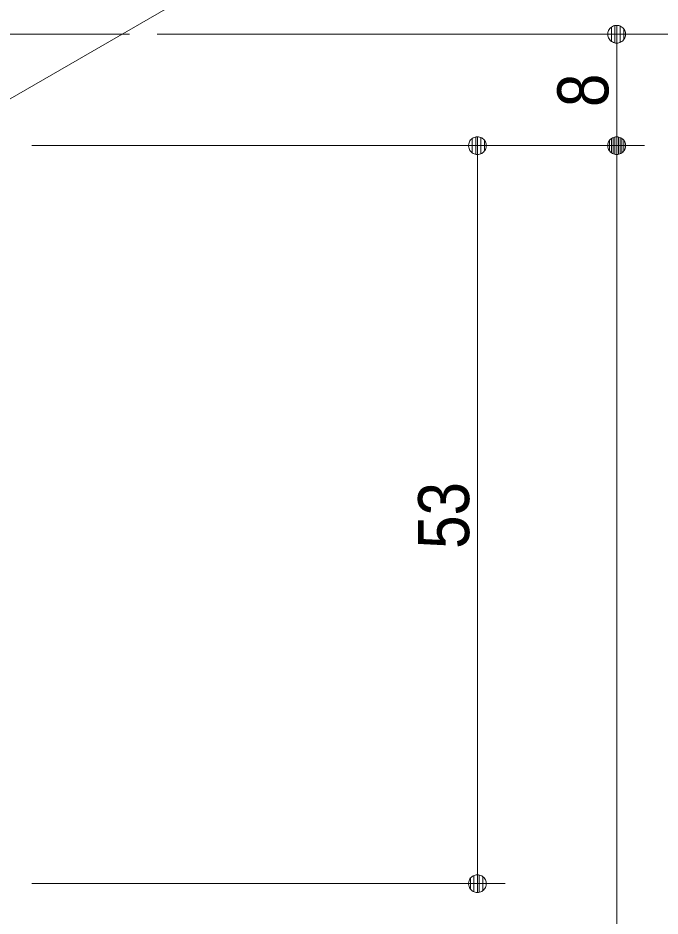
# Model space of a CAD drawing. Units: millimetres, scale not verified. Extents: x -6062 to 6062, y -3045 to 3045.
# Drawn here: x 1161 to 1622, y 357 to 1002 of the extents above; entities that cross this region are included whole.
import ezdxf
from ezdxf.enums import TextEntityAlignment as Align

# ---------------------------------------------------------------- set-up
doc = ezdxf.new("R2010")
doc.units = ezdxf.units.MM
doc.header["$LTSCALE"] = 20
for name, color, linetype, lineweight in [('0-0_3一般', 7, 'Continuous', 9), ('0-1_2寸法-3', 7, 'Continuous', 9), ('0-3_0', 7, 'Continuous', 9), ('0-4_2寸法-1', 7, 'Continuous', 9)]:
    doc.layers.add(name, color=color, linetype=linetype, lineweight=lineweight)
doc.styles.add('ＭＳ Ｐゴシック', font='')
doc.styles.get('ＭＳ Ｐゴシック').set_extended_font_data('MS PGothic')

# ---------------------------------------------------------------- blocks, each defined once
blk = doc.blocks.new('グループ-12')
at = {"layer": '0-0_3一般'}
blk.add_line((49763.7, 19804.9), (60563.7, 19804.9), dxfattribs=at)
blk = doc.blocks.new('グループ-26')
at = {"layer": '0-0_3一般'}
blk.add_blockref('グループ-12', (0, 0), dxfattribs=at)
blk = doc.blocks.new('_Dot')
at = {"layer": '0-3_0'}
for p, q in [((-10, 0), (-20, 0)), ((9.78, 2), (-9.78, 2)), ((7.99, 6), (-7.99, 6)), ((9.16, -3.98), (-9.16, -3.98)), ((6, -7.98), (-6, -7.98))]:
    blk.add_line(p, q, dxfattribs=at)
for points in [[(10, 0), (9.92, 1.25), (9.69, 2.49), (9.3, 3.68), (8.76, 4.82), (8.09, 5.88), (7.29, 6.85), (6.37, 7.71), (5.36, 8.44), (4.26, 9.05), (3.09, 9.51), (1.87, 9.82), (0.63, 9.98), (-0.63, 9.98), (-1.87, 9.82), (-3.09, 9.51), (-4.26, 9.05), (-5.36, 8.44), (-6.37, 7.71), (-7.29, 6.85), (-8.09, 5.88), (-8.76, 4.82), (-9.3, 3.68), (-9.69, 2.49), (-9.92, 1.25), (-10, 0), (0, 0)], [(-10, 0), (-9.92, -1.25), (-9.69, -2.49), (-9.3, -3.68), (-8.76, -4.82), (-8.09, -5.88), (-7.29, -6.85), (-6.37, -7.71), (-5.36, -8.44), (-4.26, -9.05), (-3.09, -9.51), (-1.87, -9.82), (-0.63, -9.98), (0.63, -9.98), (1.87, -9.82), (3.09, -9.51), (4.26, -9.05), (5.36, -8.44), (6.37, -7.71), (7.29, -6.85), (8.09, -5.88), (8.76, -4.82), (9.3, -3.68), (9.69, -2.49), (9.92, -1.25), (10, 0), (0, 0)]]:
    blk.add_lwpolyline(points, close=True, dxfattribs=at)

msp = doc.modelspace()

# ---------------------------------------------------------------- linework, layer by layer
at = {"layer": '0-1_2寸法-3'}
msp.add_lwpolyline([(957.75, 830.25), (1494.69, 1140.25), (1804.33, 1140.25)], dxfattribs=at)
at = {"layer": '0-4_2寸法-1'}
for p, q in [((1260.68, 990.25), (1610.68, 990.25)), ((1610.68, 990.25), (1710.68, 990.25)), ((1590.68, 922.96), (1590.68, 977.53)), ((1170.68, 910.25), (1510.68, 910.25)), ((1510.68, 910.25), (1610.68, 910.25)), ((1510.68, 910.25), (1610.68, 910.25)), ((1490.68, 392.96), (1490.68, 897.53)), ((1590.68, 897.53), (1590.68, -1987.29)), ((1170.68, 380.25), (1510.68, 380.25))]:
    msp.add_line(p, q, dxfattribs=at)

# ---------------------------------------------------------------- block references
at = {"layer": '0-0_3一般', "xscale": 0.05, "yscale": 0.05}
msp.add_blockref('グループ-26', (-1787.5, 0), dxfattribs=at)
at = {"layer": '0-4_2寸法-1', "xscale": 0.6356201, "yscale": 0.6356201}
for p, rotation in [((1590.68, 990.25), 90), ((1590.68, 910.25), 270), ((1490.68, 910.25), 90), ((1590.68, 910.25), 90), ((1490.68, 380.25), 270)]:
    msp.add_blockref('_Dot', p, dxfattribs=dict(at, rotation=rotation))

# ---------------------------------------------------------------- texts
at = {"layer": '0-4_2寸法-1', "style": 'ＭＳ Ｐゴシック', "width": 0.9}
for s, p in [('8', (1595.74, 937.95)), ('53', (1495.74, 620.65))]:
    msp.add_text(s, height=36.66, rotation=90, dxfattribs=at).set_placement(p, align=Align.BOTTOM_LEFT)

doc.saveas('drawing.dxf')
